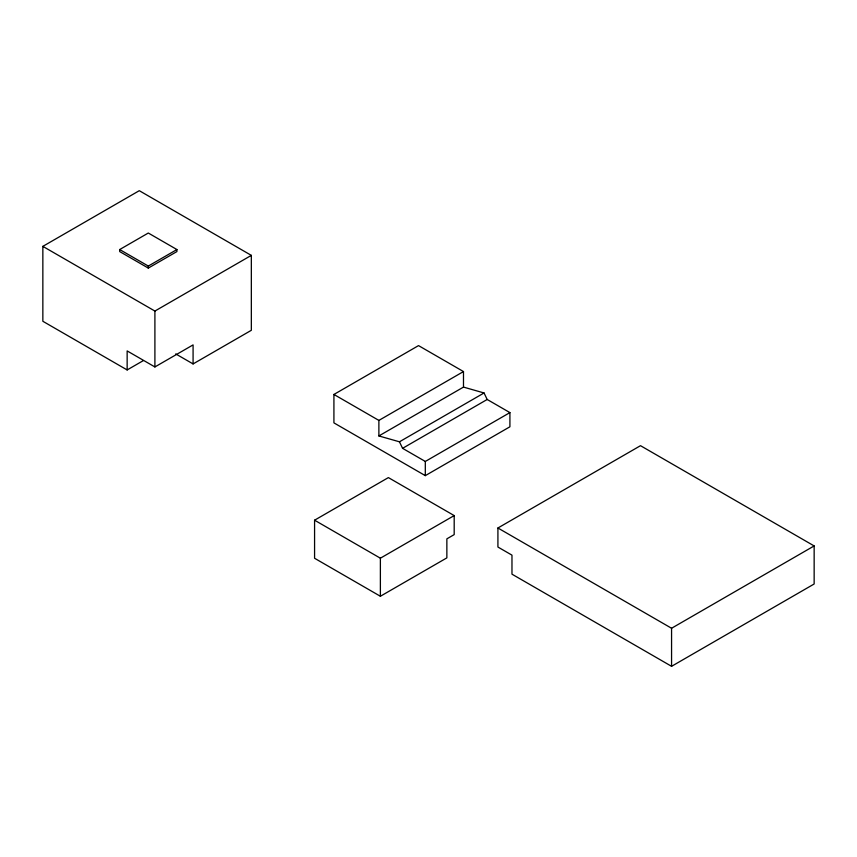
<?xml version="1.0" encoding="UTF-8"?>
<svg xmlns="http://www.w3.org/2000/svg" width="857" height="857" viewBox="0 0 857 857"><rect width="100%" height="100%" fill="white"/><g stroke="black" fill="none" stroke-linecap="round" stroke-linejoin="round"><path stroke-width="1.29" d="M143.344 360.593L127.147 369.945L42.85 321.279L42.85 246.366L139.284 190.683L251.337 255.375L251.337 330.299L193.082 363.925L175.728 353.909M119.691 249.548L148.304 233.029L176.917 249.548L176.917 251.572L148.304 268.091L119.691 251.572L119.691 249.548L148.304 266.066L176.917 249.548M42.85 246.366L154.903 311.059L251.337 255.375M127.147 369.945L127.147 350.92L154.903 366.946L193.082 344.9L193.082 363.925M463.487 387.096L484.044 392.967L487.183 399.48L509.915 412.603L509.915 426.786L425.308 475.635L333.919 422.876L333.919 394.456L418.527 345.607L463.487 371.563L463.487 387.096L378.88 435.945L378.88 420.412L463.487 371.563M378.88 435.945L399.448 441.805L484.044 392.967M399.448 441.805L402.576 448.329L487.183 399.48M314.573 520.199L388.382 477.595L454.189 515.582L454.189 534.618L446.861 538.849L446.861 557.875L380.379 596.258L314.573 558.261L314.573 520.199L380.379 558.196L454.189 515.582M402.576 448.329L425.308 461.452L509.915 412.603M497.917 527.998L640.5 445.683L814.15 545.93L814.15 583.992L671.567 666.317L511.972 574.169L511.972 555.143L497.917 547.034L497.917 527.998L671.567 628.256L814.15 545.93M333.919 394.456L378.88 420.412M671.567 628.256L671.567 666.317M425.308 461.452L425.308 475.635M380.379 558.196L380.379 596.258M154.903 311.059L154.903 366.946M148.304 266.066L148.304 268.091"/></g></svg>
